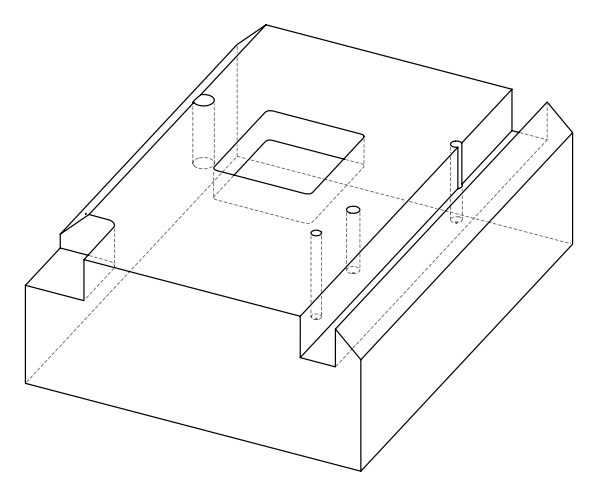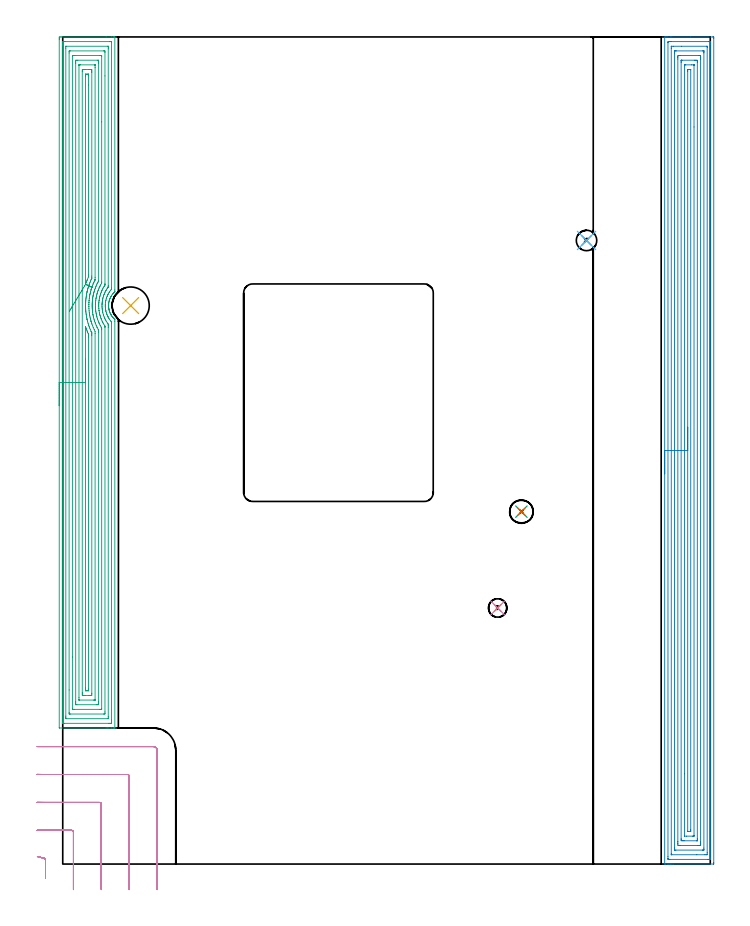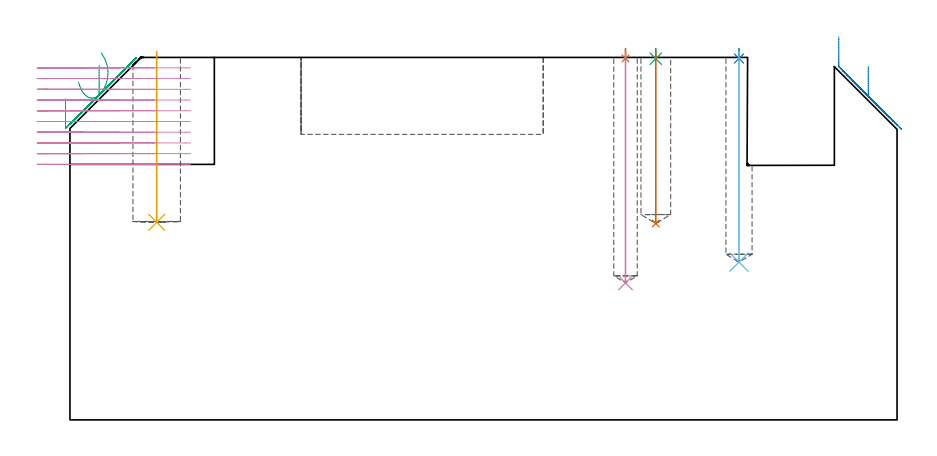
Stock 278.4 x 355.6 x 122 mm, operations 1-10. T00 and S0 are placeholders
(PLAN: 12 operations, 8 tool changes, 132.2 min)
(1 SPOT_DRILL | STEP1POCKET | NXT0321_9005460120000 | 0.03 min | 0 mm3)
(2 SPOT_DRILL_1 | STEP1POCKET_2 | NXT0321_9005460120000 | 0.03 min | 1 mm3)
(3 SPOT_DRILL_2 | STEP1POCKET_3 | NXT0321_9005460120000 | 0.03 min | 1 mm3)
(4 DRILL_BLIND_HOLE_INTO_CENTER | STEP1POCKET | UGT0301_474 | 0.31 min | 3621 mm3)
(5 INDEXABLE_INSERT_DRILL_BLIND_HOLE_FROM_SOLID | STEP1POCKET_1 | NXT0302_003 | 0.23 min | 11102 mm3)
(6 DRILL_BLIND_HOLE_INTO_CENTER_1 | STEP1POCKET_2 | UGT0301_204 | 0.29 min | 4064 mm3)
(7 DRILL_BLIND_HOLE_INTO_CENTER_2 | STEP1POCKET_3 | UGT0301_032 | 0.23 min | 4215 mm3)
(8 AREA_MILL | FG_CHAMFER_SURFACE | UGT0205_001 | 23.06 min | 104127 mm3)
(9 AREA_MILL_1 | FG_CHAMFER_SURFACE_1 | UGT0205_001 | 21.76 min | 87182 mm3)
(10 MILL_CORNER_NOTCH_RECTANGULAR | CORNER_NOTCH_RECTANGULAR | NXT0201_012 | Follow Part, ap 4, ae 75% | 7.62 min | 99309 mm3)
(11 MILL_RECTANGULAR_POCKET | POCKET_RECTANGULAR_STRAIGHT | NXT0201_008 | Follow Part, ap 1.5, ae 75% | 61.56 min | 197056 mm3)
(12 MILL_RECTANGULAR_SLOT | SLOT_RECTANGULAR | NXT0201_012 | Follow Part, ap 4, ae 75% | 17.08 min | 375100 mm3)
(TOOL NXT0321_9005460120000 | NC Spot Drill, 142deg, 12mm, Carbide, Uncoated | D12 PA142 FL30 Z2)
(TOOL UGT0301_474 | Carbide Drill 7.9 mm | D7.9 PA118 FL76 Z2)
(TOOL NXT0302_003 | Index. Insert Drill 16mm [880-D1600L20-05] | D16 PA176 FL80 Z2)
(TOOL UGT0301_204 | Twist Drill 8.8 mm | D8.8 PA118 FL80 Z2)
(TOOL UGT0301_032 | Twist Drill 10 mm | D10 PA118 FL87 Z2)
(TOOL UGT0205_001 | Chamfer Mill 20 x 3 x 45 deg. | D20 FL50 Z2)
(TOOL NXT0201_012 | ENDMILL 16mm [2P460-1600-NA 1630] | D16 FL38 Z6)
(TOOL NXT0201_008 | ENDMILL 6mm [2P460-0600-NA 1630] | D6 FL26 Z6)
(OP 1 SPOT_DRILL)
G17 G21 G94 G90
T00 M6
G54
G17 G0 G90 X187. Y110.1 S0 M3
G43 Z132. H0
G94 G81 G98 Z121.66 F250. R125.
G80
M5
M2
(OP 2 SPOT_DRILL_1)
G17 G21 G94 G90
T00 M6
G54
G17 G0 G90 X225.2 Y268.1 S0 M3
G43 Z132. H0
G94 G81 G98 Z121.621 F250. R125.
G80
M5
M2
(OP 3 SPOT_DRILL_2)
G17 G21 G94 G90
T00 M6
G54
G17 G0 G90 X197.2 Y151.5 S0 M3
G43 Z132. H0
G94 G81 G98 Z121.57 F250. R125.
G80
M5
M2
(OP 4 DRILL_BLIND_HOLE_INTO_CENTER)
G17 G21 G94 G90
T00 M6
G54
G17 G0 G90 X187. Y110.1 S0 M3
G43 Z132. H0
G94 G81 G98 Z46.1 F250. R124.
G80
M5
M2
(OP 5 INDEXABLE_INSERT_DRILL_BLIND_HOLE_FROM_SOLID)
G17 G21 G94 G90
T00 M6
G54
G17 G0 G90 X29.2 Y240.1 S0 M3
G43 Z132. H1
G94 G81 G98 Z66.5 F250. R124.
G80
M5
M2
(OP 6 DRILL_BLIND_HOLE_INTO_CENTER_1)
G17 G21 G94 G90
T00 M6
G54
G17 G0 G90 X225.2 Y268.1 S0 M3
G43 Z132. H0
G94 G81 G98 Z53.1 F250. R124.
G80
M5
M2
(OP 7 DRILL_BLIND_HOLE_INTO_CENTER_2)
G17 G21 G94 G90
T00 M6
G54
G17 G0 G90 X197.2 Y151.5 S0 M3
G43 Z132. H0
G94 G81 G98 Z66.1 F250. R124.
G80
M5
M2
(OP 8 AREA_MILL)
G17 G21 G94 G90
T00 M6
G54
G17 G0 G90 X258.8 Y167.8 S1061 M3
G43 Z132. H0
Z128.9
G94 G1 Y167.838 Z128.028 F250.
Y167.952 Z127.163
Y168.141 Z126.312
Y168.403 Z125.48
Y168.737 Z124.674
Y169.14 Z123.9
Y169.608 Z123.164
Y170.14 Z122.472
Y170.729 Z121.829
Y171.372 Z121.239
Y172.064 Z120.708
Y172.8 Z120.24
Y173.574 Z119.837
Y174.38 Z119.503
Y175.212 Z119.241
Y176.063 Z119.052
Y176.928 Z118.938
Y177.8 Z118.9
Y355.438
X258.806 Y355.59 Z118.893
X259.112 Y355.6 Z118.587
X259.472 Z118.227
X260.11 Z117.584
X261.31 Z116.387
X261.87 Z115.824
X270.02 Z107.677
X279.47 Z98.228
X279.753 Y355.597 Z97.945
X279.892 Y355.59 Z97.806
X279.899 Y355.449 Z97.799
X279.9 Y354.992 Z97.8
Y0.608
X279.895 Y0.147 Z97.803
X279.892 Y0.01 Z97.806
X279.75 Y0. Z97.947
X262.47 Z115.225
X261.87 Z115.824
X261.31 Z116.387
X260.99 Z116.706
X260.43 Z117.266
X260.11 Z117.584
X259.112 Z118.587
X258.911 Y0.004 Z118.788
X258.807 Y0.01 Z118.893
X258.8 Y0.162 Z118.9
Y177.8
X260.214 Z117.486
X260.215 Y353.101 Z117.485
X260.216 Y353.206 Z117.484
X260.222 Y353.59 Z117.478
X260.605 Y353.598 Z117.095
X260.99 Y353.599 Z116.71
X261.482 Y353.6 Z116.218
X277.71 Y353.599 Z99.99
X278.205 Y353.597 Z99.495
X278.398 Y353.59 Z99.302
X278.479 Y353.562 Z99.221
X278.484 Y353.313 Z99.216
X278.485 Y353.206 Z99.215
X278.486 Y352.419 Z99.214
X278.485 Y2.499 Z99.215
X278.484 Y2.394 Z99.216
X278.478 Y2.01 Z99.222
X278.095 Y2.002 Z99.605
X277.71 Y2.001 Z99.99
X277.218 Y2. Z100.482
X260.99 Y2.001 Z116.71
X260.495 Y2.003 Z117.205
X260.302 Y2.01 Z117.398
X260.221 Y2.038 Z117.479
X260.216 Y2.287 Z117.484
X260.215 Y2.394 Z117.485
X260.214 Y3.181 Z117.486
Y177.8
X261.629 Z116.072
Y350.773 Z116.071
X261.633 Y351.421 Z116.067
X261.636 Y351.542 Z116.064
X261.641 Y351.59 Z116.059
X261.698 Y351.596 Z116.002
X261.87 Y351.598 Z115.83
X262.574 Y351.6 Z115.126
X266.094 Z111.606
X276.83 Y351.599 Z100.87
X277.006 Y351.594 Z100.694
X277.054 Y351.59 Z100.646
X277.065 Y351.582 Z100.635
X277.068 Y351.567 Z100.632
X277.07 Y351.503 Z100.63
X277.071 Y351.421 Z100.629
X277.072 Y351.176 Z100.628
X277.071 Y4.826 Z100.629
X277.067 Y4.179 Z100.633
X277.065 Y4.057 Z100.635
X277.059 Y4.009 Z100.641
X277.002 Y4.004 Z100.698
X276.83 Y4.002 Z100.87
X276.126 Y4. Z101.574
X272.606 Z105.094
X261.87 Y4.001 Z115.83
X261.694 Y4.006 Z116.006
X261.646 Y4.01 Z116.054
X261.635 Y4.018 Z116.065
X261.632 Y4.033 Z116.068
X261.629 Y4.097 Z116.071
Y4.179
X261.628 Y4.424 Z116.072
X261.629 Y177.8
X263.043 Z114.657
Y348.743
X263.046 Y349.335 Z114.654
X263.05 Y349.537 Z114.65
X263.056 Y349.59 Z114.644
X263.103 Y349.593 Z114.597
X263.208 Y349.596 Z114.492
X263.63 Y349.6 Z114.07
X263.666 Z114.034
X275.105 Z102.595
X275.495 Y349.598 Z102.205
X275.592 Y349.594 Z102.108
X275.64 Y349.59 Z102.06
X275.651 Y349.584 Z102.049
X275.652 Y349.569 Z102.048
X275.655 Y349.473 Z102.045
X275.657 Y349.04 Z102.043
Y348.743
Y6.857
X275.654 Y6.265 Z102.046
X275.65 Y6.063 Z102.05
X275.644 Y6.01 Z102.056
X275.597 Y6.007 Z102.103
X275.492 Y6.004 Z102.208
X275.07 Y6. Z102.63
X275.034 Z102.666
X263.595 Z114.105
X263.205 Y6.002 Z114.495
X263.108 Y6.006 Z114.592
X263.06 Y6.01 Z114.64
X263.049 Y6.016 Z114.651
X263.048 Y6.031 Z114.652
X263.045 Y6.127 Z114.655
X263.043 Y6.56 Z114.657
Y6.857
Y177.8
X264.457 Z113.243
Y346.119
X264.46 Y346.958 Z113.24
X264.462 Y347.007 Z113.238
X264.51 Y347.59 Z113.19
X264.761 Y347.596 Z112.939
X265.39 Y347.599 Z112.31
X265.637 Y347.6 Z112.063
X273.31 Y347.599 Z104.39
X273.558 Y347.598 Z104.142
X274.19 Y347.59 Z103.51
X274.238 Y346.958 Z103.462
X274.24 Y346.906 Z103.46
X274.243 Y346.065 Z103.457
Y346.011
Y9.481
X274.24 Y8.642 Z103.46
X274.238 Y8.593 Z103.462
X274.19 Y8.01 Z103.51
X273.939 Y8.004 Z103.761
X273.31 Y8.001 Z104.39
X273.063 Y8. Z104.637
X265.39 Y8.001 Z112.31
X265.142 Y8.002 Z112.558
X264.51 Y8.01 Z113.19
X264.462 Y8.642 Z113.238
X264.46 Y8.694 Z113.24
X264.457 Y9.535 Z113.243
Y9.589
Y177.8
X265.871 Z111.829
Y344.684
X265.873 Y345.172 Z111.827
X265.877 Y345.571 Z111.823
X265.881 Y345.59 Z111.819
X265.902 Y345.594 Z111.798
X265.954 Y345.598 Z111.746
X266.06 Y345.6 Z111.64
X266.27 Z111.43
X271.55 Z106.15
X272.011 Y345.598 Z105.689
X272.43 Y345.59 Z105.27
X272.822 Y345.568 Z104.878
X272.826 Y345.172 Z104.874
X272.828 Y344.768 Z104.872
X272.829 Y10.915 Z104.871
X272.827 Y10.427 Z104.873
X272.823 Y10.029 Z104.877
X272.819 Y10.01 Z104.881
X272.798 Y10.006 Z104.902
X272.746 Y10.002 Z104.954
X272.641 Y10. Z105.059
X272.43 Z105.27
X267.15 Z110.55
X266.689 Y10.002 Z111.011
X266.27 Y10.01 Z111.43
X265.878 Y10.032 Z111.822
X265.874 Y10.427 Z111.826
X265.872 Y10.832 Z111.828
X265.871 Y177.8 Z111.829
X267.285 Z110.415
X267.286 Y343.25 Z110.414
X267.287 Y343.387 Z110.413
X267.29 Y343.575 Z110.41
X267.291 Y343.59 Z110.409
X267.359 Y343.594 Z110.341
X267.471 Y343.598 Z110.229
X267.611 Y343.6 Z110.089
X267.82 Z109.88
X270.46 Z107.24
X271.34 Z106.36
X271.386 Y343.598 Z106.314
X271.4 Y343.594 Z106.3
X271.408 Y343.589 Z106.292
X271.411 Y343.572 Z106.289
X271.414 Y343.525 Z106.286
X271.415 Y316.898 Z106.285
Y12.35
X271.414 Y12.213 Z106.286
X271.41 Y12.025 Z106.29
X271.409 Y12.01 Z106.291
X271.341 Y12.006 Z106.359
X271.229 Y12.002 Z106.471
X271.089 Y12. Z106.611
X270.88 Z106.82
X268.24 Z109.46
X267.36 Z110.34
X267.314 Y12.002 Z110.386
X267.3 Y12.006 Z110.4
X267.292 Y12.011 Z110.408
X267.289 Y12.028 Z110.411
X267.286 Y12.075 Z110.414
X267.285 Y38.839 Z110.415
Y177.8
X268.7 Z109.
Y340.923
X268.701 Y341.136 Z108.999
X268.707 Y341.562 Z108.993
X268.71 Y341.592 Z108.99
X268.719 Y341.595 Z108.981
X268.745 Y341.599 Z108.955
X268.8 Y341.6 Z108.9
X269.792 Z107.908
X269.994 Y341.583 Z107.706
X269.999 Y341.528 Z107.701
X270. Y341.509 Z107.7
Y14.677
X269.999 Y14.464 Z107.701
X269.994 Y14.038 Z107.706
X269.99 Y14.008 Z107.71
X269.981 Y14.005 Z107.719
X269.955 Y14.001 Z107.745
X269.9 Y14. Z107.8
X268.908 Z108.792
X268.706 Y14.017 Z108.994
X268.701 Y14.072 Z108.999
X268.7 Y14.091 Z109.
Y177.8
Y178.672 Z109.039
Y179.536 Z109.152
Y180.388 Z109.341
Y181.22 Z109.604
Y182.026 Z109.937
Y182.8 Z110.34
Y183.536 Z110.809
Y184.228 Z111.34
Y184.871 Z111.929
Y185.46 Z112.573
Y185.991 Z113.265
Y186.46 Z114.
Y186.863 Z114.774
Y187.197 Z115.58
Y187.459 Z116.412
Y187.648 Z117.264
Y187.762 Z118.129
Y187.8 Z119.
G0 Z132.
M5
M2
(OP 9 AREA_MILL_1)
G17 G21 G94 G90
T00 M6
G54
G17 G0 G90 X-1.5 Y197.05 S1061 M3
G43 Z132. H0
Z108.1
G94 G1 Y197.088 Z107.228 F250.
Y197.202 Z106.363
Y197.391 Z105.512
Y197.653 Z104.68
Y197.987 Z103.874
Y198.39 Z103.1
Y198.859 Z102.364
Y199.39 Z101.672
Y199.979 Z101.029
Y200.622 Z100.44
Y201.314 Z99.908
Y202.05 Z99.44
Y202.824 Z99.037
Y203.63 Z98.703
Y204.462 Z98.441
Y205.314 Z98.252
Y206.178 Z98.138
Y207.05 Z98.1
Y354.56
X-1.499 Y354.976 Z98.101
X-1.495 Y355.448 Z98.103
X-1.492 Y355.591 Z98.106
X-1.028 Y355.595 Z98.569
X-0.411 Y355.6 Z99.186
X18.662 Z118.258
X21.045 Z120.64
X21.747 Z121.346
X22.025 Z121.625
X22.388 Y355.593 Z121.979
X22.397 Y355.591 Z121.988
X22.4 Y355.422 Z122.
Y246.802
X22.403 Y246.096 Z121.996
X22.395 Y246.089 Z121.989
X22.369 Y246.065 Z121.966
X22.227 Y245.931 Z121.825
X22.202 Y245.907 Z121.8
X21.908 Y245.607 Z121.504
X21.796 Y245.484 Z121.393
X21.622 Y245.294 Z121.22
X21.393 Y245.013 Z120.992
X21.08 Y244.572 Z120.677
X20.788 Y244.12 Z120.386
X20.743 Y244.043 Z120.341
X20.534 Y243.638 Z120.133
X20.458 Y243.474 Z120.057
X20.355 Y243.249 Z119.951
X20.345 Y243.227 Z119.94
X20.18 Y242.802 Z119.778
X20.172 Y242.782 Z119.771
X20.025 Y242.333 Z119.623
X19.991 Y242.21 Z119.589
X19.939 Y242.02 Z119.537
X19.863 Y241.703 Z119.463
X19.821 Y241.44 Z119.416
X19.758 Y240.994 Z119.357
X19.72 Y240.547 Z119.318
X19.715 Y240.297 Z119.306
X19.708 Y240.1 Z119.3
X19.716 Y239.875 Z119.307
X19.718 Y239.838
X19.719 Y239.679 Z119.317
X19.72 Y239.654 Z119.318
X19.758 Y239.207 Z119.357
X19.82 Y238.76 Z119.416
X19.824 Y238.735 Z119.421
X19.838 Y238.648 Z119.437
X19.863 Y238.497 Z119.462
X19.868 Y238.479 Z119.467
X19.904 Y238.333 Z119.5
X19.939 Y238.181 Z119.537
X20.024 Y237.867 Z119.624
X20.172 Y237.418 Z119.771
X20.344 Y236.974 Z119.941
X20.392 Y236.866 Z119.992
X20.456 Y236.729 Z120.056
X20.535 Y236.562 Z120.132
X20.543 Y236.546 Z120.14
X20.712 Y236.217 Z120.31
X20.743 Y236.157 Z120.341
X20.777 Y236.099 Z120.375
X20.788 Y236.081 Z120.386
X21.045 Y235.681 Z120.643
X21.079 Y235.628 Z120.678
X21.339 Y235.263 Z120.937
X21.392 Y235.187 Z120.991
X21.557 Y234.985 Z121.156
X21.621 Y234.906 Z121.221
X21.906 Y234.594 Z121.505
X22.042 Y234.455 Z121.642
X22.201 Y234.294 Z121.799
X22.369 Y234.134 Z121.968
X22.377 Y234.125 Z121.975
X22.396 Y234.101 Z121.989
X22.4 Y233.417 Z122.
Y58.678
X22.397 Y58.509 Z121.988
X22.388 Y58.507 Z121.979
X22.025 Y58.5 Z121.625
X21.747 Z121.346
X21.045 Z120.64
X19.811 Z119.408
X19.279 Z118.874
X18.662 Z118.258
X-1.295 Y58.501 Z98.302
X-1.492 Y58.51 Z98.106
X-1.499 Y58.708 Z98.099
X-1.5 Y207.05 Z98.1
X-0.086 Z99.514
Y352.234
X-0.085 Y353.127 Z99.515
X-0.083 Y353.188 Z99.517
X-0.069 Y353.59 Z99.531
X0.333 Y353.597 Z99.933
X0.738 Y353.599 Z100.338
X1.214 Y353.6 Z100.814
X20.162 Y353.599 Z119.762
X20.641 Y353.597 Z120.241
X20.874 Y353.59 Z120.474
X20.979 Y353.572 Z120.579
X20.985 Y353.249 Z120.585
Y353.188
X20.986 Y247.718 Z120.586
X20.983 Y247.302 Z120.583
X20.981 Y247.198 Z120.581
X20.979 Y247.149 Z120.579
X20.962 Y247.114 Z120.562
X20.719 Y246.825 Z120.319
X20.468 Y246.514 Z120.068
X20.162 Y246.1 Z119.762
X20.092 Y246.001 Z119.692
X20.045 Y245.931 Z119.645
X19.746 Y245.459 Z119.346
X19.512 Y245.037 Z119.112
X19.432 Y244.882 Z119.032
X19.279 Y244.572 Z118.879
X19.147 Y244.277 Z118.747
X19.093 Y244.143 Z118.693
X18.9 Y243.634 Z118.5
X18.773 Y243.249 Z118.373
X18.686 Y242.956 Z118.286
X18.529 Y242.356 Z118.129
X18.515 Y242.296 Z118.115
X18.505 Y242.245 Z118.105
X18.396 Y241.572 Z117.996
X18.383 Y241.475 Z117.983
X18.382 Y241.462 Z117.982
X18.312 Y240.653 Z117.912
X18.308 Y240.568 Z117.908
X18.298 Y240.174 Z117.898
X18.303 Y239.769 Z117.903
X18.307 Y239.674 Z117.907
X18.335 Y239.263 Z117.935
X18.373 Y238.804 Z117.973
X18.376 Y238.78 Z117.976
X18.396 Y238.629 Z117.996
X18.522 Y237.886 Z118.122
X18.535 Y237.816 Z118.135
X18.557 Y237.724 Z118.157
X18.759 Y236.993 Z118.359
X18.946 Y236.437 Z118.546
X19.077 Y236.099 Z118.677
X19.279 Y235.631 Z118.879
X19.415 Y235.342 Z119.015
X19.442 Y235.287 Z119.042
X19.485 Y235.205 Z119.085
X19.743 Y234.736 Z119.343
X20.021 Y234.311 Z119.621
X20.162 Y234.106 Z119.762
X20.449 Y233.71 Z120.049
X20.684 Y233.417 Z120.284
X20.97 Y233.077 Z120.57
X20.979 Y233.05 Z120.579
X20.98 Y233. Z120.58
X20.985 Y232.584 Z120.585
X20.986 Y232.524 Z120.586
Y61.866
X20.984 Y60.973 Z120.584
X20.983 Y60.912 Z120.583
X20.969 Y60.51 Z120.569
X20.566 Y60.503 Z120.166
X20.162 Y60.501 Z119.762
X19.686 Y60.5 Z119.286
X0.738 Y60.501 Z100.338
X0.259 Y60.503 Z99.859
X0.026 Y60.51 Z99.626
X-0.079 Y60.528 Z99.521
X-0.085 Y60.851 Z99.515
Y60.912
X-0.086 Y207.05 Z99.514
X1.328 Z100.928
Y350.802
X1.33 Y351.4 Z100.93
X1.332 Y351.548 Z100.932
X1.335 Y351.582 Z100.935
X1.338 Y351.59 Z100.938
X1.358 Y351.593 Z100.958
X1.425 Y351.599 Z101.025
X19.279 Z118.879
X19.476 Y351.597 Z119.076
X19.532 Y351.594 Z119.132
X19.562 Y351.59 Z119.162
X19.565 Y351.576 Z119.165
X19.568 Y351.499 Z119.168
X19.57 Y351.4 Z119.17
X19.571 Y351.105 Z119.171
Y350.507
Y248.612
X19.57 Y248.318 Z119.17
X19.567 Y248.167 Z119.167
X19.565 Y248.096 Z119.165
X19.533 Y248.041 Z119.133
X19.306 Y247.718 Z118.906
X19.279 Y247.679 Z118.879
X18.936 Y247.172 Z118.536
X18.712 Y246.825 Z118.312
X18.595 Y246.624 Z118.195
X18.396 Y246.271 Z117.996
X18.281 Y246.048 Z117.881
X18.223 Y245.931 Z117.823
X17.996 Y245.442 Z117.596
X17.827 Y245.037 Z117.427
X17.74 Y244.807 Z117.34
X17.513 Y244.183 Z117.113
X17.503 Y244.153 Z117.103
X17.5 Y244.143 Z117.1
X17.31 Y243.455 Z116.91
X17.258 Y243.249 Z116.858
X17.138 Y242.736 Z116.738
X17.077 Y242.356 Z116.677
X17.017 Y241.965 Z116.617
X16.962 Y241.462 Z116.562
X16.931 Y241.157 Z116.531
X16.908 Y240.877 Z116.508
X16.895 Y240.568 Z116.495
X16.887 Y240.309 Z116.487
X16.893 Y239.674 Z116.493
X16.907 Y239.394 Z116.507
X16.954 Y238.78 Z116.554
X16.992 Y238.414 Z116.592
X17.073 Y237.886 Z116.673
X17.161 Y237.349 Z116.761
X17.246 Y236.993 Z116.846
X17.475 Y236.138 Z117.075
X17.487 Y236.099 Z117.087
X17.513 Y236.021 Z117.113
X17.811 Y235.205 Z117.411
X18.03 Y234.682 Z117.63
X18.206 Y234.311 Z117.806
X18.396 Y233.939 Z117.996
X18.685 Y233.417 Z118.285
X19.266 Y232.537 Z118.866
X19.479 Y232.239 Z119.079
X19.564 Y232.119 Z119.164
X19.567 Y231.926 Z119.167
X19.57 Y231.63 Z119.17
X19.571 Y231.334 Z119.171
Y230.736
Y63.298
X19.57 Y62.7 Z119.17
X19.567 Y62.552 Z119.167
X19.565 Y62.518 Z119.165
X19.562 Y62.51 Z119.162
X19.542 Y62.507 Z119.142
X19.475 Y62.501 Z119.075
X1.621 Z101.221
X1.424 Y62.503 Z101.024
X1.368 Y62.506 Z100.968
X1.338 Y62.51 Z100.938
X1.335 Y62.524 Z100.935
X1.332 Y62.601 Z100.932
X1.33 Y62.7 Z100.93
X1.329 Y62.995 Z100.929
X1.328 Y63.594 Z100.928
Y207.05
X2.743 Z102.343
Y348.719
X2.747 Y349.367 Z102.347
X2.749 Y349.579 Z102.349
X2.952 Y349.59 Z102.552
X3.399 Y349.6 Z102.999
X17.526 Z117.126
X17.95 Y349.59 Z117.55
X18.15 Y349.585 Z117.75
X18.152 Y349.469 Z117.752
X18.156 Y348.962 Z117.756
X18.157 Y338.85 Z117.757
Y249.506
X18.155 Y249.18 Z117.755
X18.153 Y249.017 Z117.753
X18.15 Y248.939 Z117.75
X18.125 Y248.887 Z117.725
X17.948 Y248.612 Z117.548
X17.778 Y248.344 Z117.378
X17.513 Y247.92 Z117.113
X17.44 Y247.793 Z117.04
X17.399 Y247.718 Z116.999
X17.133 Y247.21 Z116.733
X16.946 Y246.825 Z116.546
X16.846 Y246.607 Z116.446
X16.63 Y246.119 Z116.23
X16.576 Y245.985 Z116.176
X16.556 Y245.931 Z116.156
X16.343 Y245.328 Z115.943
X16.242 Y245.037 Z115.842
X16.127 Y244.653 Z115.727
X15.982 Y244.143 Z115.582
X15.934 Y243.955 Z115.534
X15.765 Y243.249 Z115.365
X15.762 Y243.235 Z115.362
X15.748 Y243.151 Z115.348
X15.642 Y242.462 Z115.242
X15.628 Y242.356 Z115.228
X15.553 Y241.659 Z115.153
X15.535 Y241.462 Z115.135
X15.489 Y240.829 Z115.089
X15.479 Y240.568 Z115.079
X15.476 Y239.949 Z115.076
X15.479 Y239.674 Z115.079
X15.513 Y239.017 Z115.113
X15.532 Y238.78 Z115.132
X15.604 Y238.032 Z115.204
X15.623 Y237.886 Z115.223
X15.748 Y237.071 Z115.348
X15.761 Y236.993 Z115.361
X15.764 Y236.976 Z115.364
X15.874 Y236.488 Z115.474
X15.973 Y236.099 Z115.573
X16.057 Y235.786 Z115.657
X16.229 Y235.205 Z115.829
X16.488 Y234.456 Z116.088
X16.543 Y234.311 Z116.143
X16.63 Y234.092 Z116.23
X16.93 Y233.417 Z116.53
X17.215 Y232.826 Z116.815
X17.38 Y232.524 Z116.98
X17.513 Y232.288 Z117.113
X17.928 Y231.63 Z117.528
X18.131 Y231.308 Z117.731
X18.15 Y231.26 Z117.75
X18.153 Y231.222 Z117.753
X18.155 Y231.141 Z117.755
X18.157 Y230.978 Z117.757
Y230.736
Y65.381
X18.153 Y64.734 Z117.753
X18.15 Y64.522 Z117.75
X17.948 Y64.51 Z117.548
X17.501 Y64.5 Z117.101
X3.374 Z102.974
X2.95 Y64.51 Z102.55
X2.75 Y64.515 Z102.35
X2.748 Y64.631 Z102.348
X2.744 Y65.138 Z102.344
X2.743 Y74.847 Z102.343
Y207.05
X4.157 Z103.757
Y347.16
X4.158 Y347.388 Z103.758
X4.161 Y347.54 Z103.761
X4.164 Y347.589 Z103.764
X4.168 Y347.592 Z103.768
X4.187 Y347.596 Z103.787
X4.27 Y347.598 Z103.87
X4.492 Y347.6 Z104.092
X5.152 Z104.752
X15.97 Z115.57
X16.63 Y347.596 Z116.23
X16.724 Y347.593 Z116.324
X16.732 Y347.592 Z116.332
X16.736 Y347.546 Z116.336
X16.74 Y347.425 Z116.34
X16.742 Y347.273 Z116.342
X16.743 Y319.111 Z116.343
X16.742 Y250.172 Z116.342
X16.74 Y249.944 Z116.34
X16.736 Y249.792 Z116.336
X16.73 Y249.715 Z116.33
X16.293 Y248.954 Z115.893
X16.107 Y248.612 Z115.707
X15.983 Y248.374 Z115.583
X15.748 Y247.898 Z115.348
X15.69 Y247.776 Z115.29
X15.665 Y247.718 Z115.265
X15.425 Y247.151 Z115.025
X15.296 Y246.825 Z114.896
X15.179 Y246.506 Z114.779
X14.972 Y245.931 Z114.572
X14.945 Y245.849 Z114.545
X14.865 Y245.588 Z114.465
X14.742 Y245.161 Z114.342
X14.709 Y245.037 Z114.309
X14.561 Y244.451 Z114.161
X14.49 Y244.143 Z114.09
X14.397 Y243.723 Z113.997
X14.32 Y243.249 Z113.92
X14.274 Y242.953 Z113.874
X14.198 Y242.356 Z113.798
X14.176 Y242.159 Z113.776
X14.11 Y241.462 Z113.71
X14.101 Y241.341 Z113.701
X14.079 Y240.969 Z113.679
X14.062 Y240.568 Z113.662
X14.06 Y240.489 Z113.66
X14.061 Y239.674 Z113.661
X14.063 Y239.592 Z113.663
X14.107 Y238.78 Z113.707
X14.116 Y238.644 Z113.716
X14.19 Y237.886 Z113.79
X14.216 Y237.65 Z113.816
X14.317 Y236.993 Z113.917
X14.382 Y236.587 Z113.982
X14.48 Y236.099 Z114.08
X14.637 Y235.435 Z114.237
X14.699 Y235.205 Z114.299
X14.865 Y234.618 Z114.465
X14.961 Y234.311 Z114.561
X15.009 Y234.165 Z114.609
X15.28 Y233.417 Z114.88
X15.574 Y232.7 Z115.174
X15.651 Y232.524 Z115.251
X15.748 Y232.314 Z115.348
X16.087 Y231.63 Z115.687
X16.519 Y230.849 Z116.119
X16.59 Y230.736 Z116.19
X16.63 Y230.67 Z116.23
X16.72 Y230.518 Z116.32
X16.736 Y230.456 Z116.336
X16.739 Y230.336 Z116.339
X16.742 Y230.184 Z116.342
X16.743 Y229.728 Z116.343
Y66.941
X16.741 Y66.713 Z116.341
X16.738 Y66.561 Z116.338
X16.736 Y66.511 Z116.336
X16.731 Y66.508 Z116.331
X16.713 Y66.505 Z116.313
X16.63 Y66.502 Z116.23
X16.408 Y66.5 Z116.008
X15.748 Z115.348
X4.93 Z104.53
X4.27 Y66.504 Z103.87
X4.176 Y66.507 Z103.776
X4.168 Y66.508 Z103.768
X4.164 Y66.554 Z103.764
X4.16 Y66.675 Z103.76
X4.158 Y66.827 Z103.758
X4.157 Y89.025 Z103.757
Y207.05
X5.571 Z105.171
X5.572 Y344.25 Z105.172
X5.574 Y344.717 Z105.174
X5.578 Y345.144 Z105.178
X5.591 Y345.593 Z105.191
X6.035 Y345.597 Z105.635
X6.468 Y345.599 Z106.068
X14.865 Z114.465
X15.301 Y345.596 Z114.901
X15.322 Y345.59 Z114.922
X15.324 Y345.573 Z114.924
X15.327 Y345.144 Z114.927
X15.329 Y344.674 Z114.929
Y344.25
X15.328 Y250.824 Z114.928
X15.326 Y250.612 Z114.926
X15.323 Y250.507 Z114.923
X15.32 Y250.457 Z114.92
X15.291 Y250.4 Z114.891
X15.14 Y250.121 Z114.74
X14.865 Y249.613 Z114.465
X14.828 Y249.543 Z114.428
X14.81 Y249.506 Z114.41
X14.545 Y248.936 Z114.145
X14.398 Y248.612 Z113.998
X14.272 Y248.318 Z113.872
X14.025 Y247.718 Z113.625
X14.013 Y247.687 Z113.613
X13.982 Y247.603 Z113.582
X13.781 Y247.028 Z113.381
X13.711 Y246.825 Z113.311
X13.565 Y246.353 Z113.165
X13.441 Y245.931 Z113.041
X13.367 Y245.66 Z112.967
X13.204 Y245.037 Z112.804
X13.183 Y244.951 Z112.783
X13.099 Y244.583 Z112.699
X13.024 Y244.219 Z112.624
X13.01 Y244.143 Z112.61
X12.902 Y243.449 Z112.502
X12.874 Y243.249 Z112.474
X12.801 Y242.657 Z112.401
X12.769 Y242.356 Z112.369
X12.722 Y241.843 Z112.322
X12.692 Y241.462 Z112.292
X12.664 Y241.008 Z112.264
X12.651 Y240.568 Z112.251
X12.649 Y240.13 Z112.249
X12.651 Y239.674 Z112.251
X12.668 Y239.217 Z112.268
X12.691 Y238.78 Z112.291
X12.728 Y238.261 Z112.328
X12.763 Y237.886 Z112.363
X12.828 Y237.267 Z112.428
X12.868 Y236.993 Z112.468
X12.987 Y236.212 Z112.587
X13.008 Y236.099 Z112.608
X13.099 Y235.628 Z112.699
X13.196 Y235.205 Z112.796
X13.228 Y235.075 Z112.828
X13.433 Y234.311 Z113.033
X13.566 Y233.838 Z113.166
X13.698 Y233.417 Z113.298
X13.982 Y232.597 Z113.582
X14.008 Y232.524 Z113.608
X14.024 Y232.481 Z113.624
X14.385 Y231.63 Z113.985
X14.729 Y230.874 Z114.329
X14.796 Y230.736 Z114.396
X14.865 Y230.602 Z114.465
X15.268 Y229.842 Z114.868
X15.322 Y229.722 Z114.922
X15.324 Y229.607 Z114.924
X15.327 Y229.374 Z114.927
X15.328 Y228.948 Z114.928
X15.329 Y228.478 Z114.929
X15.328 Y69.85 Z114.928
X15.326 Y69.383 Z114.926
X15.322 Y68.956 Z114.922
X15.308 Y68.507 Z114.908
X14.865 Y68.503 Z114.465
X14.432 Y68.501 Z114.032
X6.035 Z105.635
X5.599 Y68.504 Z105.199
X5.578 Y68.51 Z105.178
X5.576 Y68.528 Z105.176
X5.573 Y68.956 Z105.173
X5.571 Y69.426 Z105.171
Y69.85
Y207.05
X6.985 Z106.585
X6.986 Y343.356 Z106.586
X6.989 Y343.562 Z106.589
X6.991 Y343.585 Z106.591
X6.993 Y343.59 Z106.593
X7.03 Y343.593 Z106.63
X7.159 Y343.598 Z106.759
X7.319 Y343.6 Z106.919
X7.56 Z107.16
X13.741 Z113.341
X13.846 Y343.597 Z113.446
X13.874 Y343.595 Z113.474
X13.898 Y343.591 Z113.498
X13.908 Y343.548 Z113.508
X13.913 Y343.426 Z113.513
X13.914 Y343.356 Z113.514
X13.915 Y342.53 Z113.515
Y252.255
X13.914 Y251.362 Z113.514
X13.912 Y251.294 Z113.512
X13.908 Y251.192 Z113.508
X13.9 Y251.144 Z113.5
X13.879 Y251.099 Z113.479
X13.8 Y250.939 Z113.4
X13.682 Y250.703 Z113.282
X13.534 Y250.4 Z113.134
X13.394 Y250.101 Z112.994
X13.12 Y249.506 Z112.72
X13.113 Y249.491 Z112.713
X13.099 Y249.456 Z112.699
X12.859 Y248.855 Z112.459
X12.765 Y248.612 Z112.365
X12.617 Y248.206 Z112.217
X12.445 Y247.718 Z112.045
X12.388 Y247.544 Z111.988
X12.216 Y246.997 Z111.816
X12.177 Y246.864 Z111.777
X12.166 Y246.825 Z111.766
X11.989 Y246.16 Z111.589
X11.931 Y245.931 Z111.531
X11.815 Y245.443 Z111.415
X11.725 Y245.037 Z111.325
X11.656 Y244.71 Z111.256
X11.562 Y244.143 Z111.162
X11.531 Y243.943 Z111.131
X11.434 Y243.249 Z111.034
X11.423 Y243.158 Z111.023
X11.336 Y242.356 Z110.936
X11.333 Y242.317 Z110.933
X11.271 Y241.524 Z110.871
X11.268 Y241.462 Z110.868
X11.235 Y240.667 Z110.835
X11.233 Y240.568 Z110.833
X11.232 Y239.776 Z110.832
X11.234 Y239.674 Z110.834
X11.264 Y238.85 Z110.864
X11.333 Y237.859 Z110.933
X11.423 Y236.993 Z111.023
X11.436 Y236.889 Z111.036
X11.558 Y236.099 Z111.158
X11.603 Y235.826 Z111.203
X11.72 Y235.205 Z111.32
X11.828 Y234.703 Z111.428
X11.925 Y234.311 Z111.525
X12.132 Y233.502 Z111.732
X12.156 Y233.417 Z111.756
X12.216 Y233.211 Z111.816
X12.433 Y232.524 Z112.033
X12.547 Y232.189 Z112.147
X12.75 Y231.63 Z112.35
X13.115 Y230.719 Z112.715
X13.523 Y229.842 Z113.123
X13.908 Y229.023 Z113.508
X13.915 Y228.055 Z113.515
X13.914 Y70.744 Z113.514
X13.911 Y70.538 Z113.511
X13.909 Y70.515 Z113.509
X13.907 Y70.51 Z113.507
X13.87 Y70.507 Z113.47
X13.741 Y70.502 Z113.341
X13.581 Y70.501 Z113.181
X13.34 Y70.5 Z112.94
X7.159 Z106.759
X7.054 Y70.503 Z106.654
X7.026 Y70.505 Z106.626
X7.002 Y70.509 Z106.602
X6.992 Y70.552 Z106.592
X6.987 Y70.674 Z106.587
X6.986 Y70.744 Z106.586
X6.985 Y71.57 Z106.585
Y207.05
X8.399 Z107.999
X8.4 Y340.675 Z108.
X8.401 Y340.961 Z108.001
X8.406 Y341.568 Z108.006
X8.655 Y341.598 Z108.255
X8.684 Y341.599 Z108.284
X9.536 Y341.6 Z109.136
X11.302 Z110.902
X12.186 Y341.599 Z111.786
X12.216 Y341.596 Z111.816
X12.493 Y341.568 Z112.093
X12.497 Y341.284 Z112.097
X12.5 Y340.675 Z112.1
Y340.387
Y252.793
X12.499 Y252.187 Z112.099
X12.496 Y251.904 Z112.096
X12.493 Y251.826 Z112.093
X12.47 Y251.771 Z112.07
X12.412 Y251.642 Z112.012
X12.238 Y251.271 Z111.838
X12.216 Y251.223 Z111.816
X11.965 Y250.653 Z111.565
X11.857 Y250.4 Z111.457
X11.704 Y250.025 Z111.304
X11.497 Y249.506 Z111.097
X11.452 Y249.386 Z111.052
X11.333 Y249.058 Z110.933
X11.218 Y248.729 Z110.818
X11.179 Y248.612 Z110.779
X11.003 Y248.052 Z110.603
X10.903 Y247.718 Z110.503
X10.801 Y247.363 Z110.401
X10.654 Y246.825 Z110.254
X10.612 Y246.66 Z110.212
X10.45 Y246.002 Z110.05
X10.437 Y245.944 Z110.037
X10.434 Y245.931 Z110.034
X10.286 Y245.203 Z109.886
X10.257 Y245.037 Z109.857
X10.16 Y244.436 Z109.76
X10.118 Y244.143 Z109.718
X10.053 Y243.651 Z109.653
X10.006 Y243.249 Z109.606
X9.963 Y242.848 Z109.563
X9.918 Y242.356 Z109.518
X9.892 Y242.027 Z109.492
X9.856 Y241.462 Z109.456
X9.842 Y241.183 Z109.442
X9.822 Y240.568 Z109.422
X9.82 Y240.312 Z109.42
X9.822 Y239.674 Z109.422
X9.828 Y239.409 Z109.428
X9.855 Y238.78 Z109.455
X9.871 Y238.472 Z109.471
X9.914 Y237.886 Z109.514
X9.945 Y237.503 Z109.545
X9.998 Y236.993 Z109.598
X10.051 Y236.502 Z109.651
X10.111 Y236.099 Z109.711
X10.213 Y235.445 Z109.813
X10.256 Y235.205 Z109.856
X10.422 Y234.34 Z110.022
X10.428 Y234.311 Z110.028
X10.45 Y234.212 Z110.05
X10.649 Y233.417 Z110.249
X10.718 Y233.146 Z110.318
X10.893 Y232.524 Z110.493
X11.084 Y231.882 Z110.684
X11.167 Y231.63 Z110.767
X11.333 Y231.147 Z110.933
X11.484 Y230.736 Z111.084
X11.578 Y230.488 Z111.178
X11.848 Y229.842 Z111.448
X12.216 Y229.001 Z111.816
X12.24 Y228.948 Z111.84
X12.26 Y228.904 Z111.86
X12.414 Y228.573 Z112.014
X12.471 Y228.446 Z112.071
X12.493 Y228.392 Z112.093
X12.495 Y228.357 Z112.095
X12.499 Y228.055 Z112.099
X12.5 Y227.767 Z112.1
Y227.161
Y73.425
X12.498 Y73.139 Z112.098
X12.493 Y72.532 Z112.093
X12.245 Y72.502 Z111.845
X12.216 Z111.816
X11.364 Y72.5 Z110.964
X9.598 Z109.198
X8.714 Y72.501 Z108.314
X8.684 Y72.504 Z108.284
X8.407 Y72.532 Z108.007
X8.403 Y72.816 Z108.003
X8.4 Y73.425 Z108.
Y73.713
X8.399 Y207.05 Z107.999
X9.814 Z109.414
Y230.736
X9.816 Y230.863 Z109.416
X9.818 Y230.916 Z109.418
X9.819 Y230.942 Z109.419
X9.896 Y230.736 Z109.496
X10.014 Y230.403 Z109.614
X10.08 Y230.217 Z109.68
X10.22 Y229.842 Z109.82
X10.45 Y229.251 Z110.05
X10.574 Y228.948 Z110.174
X10.665 Y228.731 Z110.265
X10.964 Y228.055 Z110.564
X11.028 Y227.905 Z110.628
X11.065 Y227.815 Z110.665
X11.079 Y227.731 Z110.679
X11.084 Y227.413 Z110.684
X11.085 Y227.161 Z110.685
X11.086 Y226.517 Z110.686
Y75.213
X11.084 Y74.571 Z110.684
X11.082 Y74.527 Z110.682
X11.08 Y74.512 Z110.68
X11.065 Y74.509 Z110.665
X10.978 Y74.504 Z110.578
X10.802 Y74.501 Z110.402
X10.45 Y74.5 Z110.05
X10.271 Z109.871
X10.023 Y74.502 Z109.623
X9.9 Y74.505 Z109.5
X9.839 Y74.51 Z109.439
X9.82 Y74.515 Z109.42
X9.819 Y74.534 Z109.419
X9.815 Y74.962 Z109.415
X9.814 Y75.213 Z109.414
Y75.857
Y207.05
Y207.922 Z109.452
Y208.787 Z109.566
Y209.638 Z109.754
Y210.47 Z110.017
Y211.276 Z110.351
Y212.05 Z110.753
Y212.786 Z111.222
Y213.478 Z111.753
Y214.121 Z112.343
Y214.711 Z112.986
Y215.242 Z113.678
Y215.71 Z114.414
Y216.113 Z115.188
Y216.447 Z115.994
Y216.709 Z116.826
Y216.898 Z117.677
Y217.012 Z118.542
Y217.05 Z119.414
G0 X10.43 Y248.971 Z123.547
G1 X10.938 Y248.739 Z122.877
X11.39 Y248.532 Z122.16
X11.784 Y248.351 Z121.403
X12.117 Y248.199 Z120.611
X12.386 Y248.076 Z119.79
X12.588 Y247.984 Z118.946
X12.723 Y247.922 Z118.087
X12.789 Y247.892 Z117.217
X12.786 Y247.893 Z116.345
X12.714 Y247.926 Z115.476
X12.573 Y247.991 Z114.618
X12.365 Y248.086 Z113.776
X12.091 Y248.211 Z112.957
X11.753 Y248.366 Z112.168
X11.354 Y248.548 Z111.414
X10.896 Y248.758 Z110.701
X10.384 Y248.992 Z110.035
X9.821 Y249.249 Z109.421
X9.819 Y249.25 Z109.419
X9.817 Y249.253 Z109.417
X9.814 Y249.506 Z109.414
Y249.65
Y338.887
X9.816 Y339.529 Z109.416
X9.818 Y339.573 Z109.418
X9.82 Y339.588 Z109.42
X9.835 Y339.591 Z109.435
X9.922 Y339.596 Z109.522
X10.098 Y339.599 Z109.698
X10.45 Y339.6 Z110.05
X10.629 Z110.229
X10.877 Y339.598 Z110.477
X11. Y339.595 Z110.6
X11.061 Y339.59 Z110.661
X11.08 Y339.585 Z110.68
X11.081 Y339.566 Z110.681
X11.085 Y339.138 Z110.685
X11.086 Y335.003 Z110.686
Y253.332
X11.085 Y253.081 Z110.685
X11.08 Y252.443 Z110.68
X10.585 Y251.294 Z110.185
X10.545 Y251.198 Z110.145
X10.45 Y250.965 Z110.05
X10.292 Y250.56 Z109.892
X10.231 Y250.4 Z109.831
X10.152 Y250.185 Z109.752
X9.825 Y249.256 Z109.425
X9.821 Y249.249 Z109.421
X9.412 Y248.571 Z109.055
X8.988 Y247.868 Z108.759
X8.553 Y247.146 Z108.536
X8.109 Y246.409 Z108.388
X7.661 Y245.665 Z108.315
X7.21 Y244.917 Z108.318
X6.762 Y244.173 Z108.397
X6.319 Y243.438 Z108.551
X5.884 Y242.717 Z108.78
X5.462 Y242.016 Z109.081
X5.054 Y241.339 Z109.453
X4.665 Y240.694 Z109.892
X4.297 Y240.083 Z110.395
X3.953 Y239.512 Z110.958
X3.636 Y238.986 Z111.577
X3.348 Y238.508 Z112.247
X3.091 Y238.081 Z112.963
X2.867 Y237.71 Z113.72
G0 Z132.
M5
M2
(OP 10 MILL_CORNER_NOTCH_RECTANGULAR)
G17 G21 G94 G90
T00 M6
G54
G17 G0 G90 X-7.4 Y-6.04 S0 M3
G43 Z132.102 H1
Z118.492
G94 G1 Y-3.04 F250.
Y1.707
G3 X-8. Y2.477 R0.8
G1 X-10.905 Y3.227
G0 Z132.102
X4.6 Y-11.
Z118.492
G1 Y-8.
Y13.704 F500.
G3 X3.804 Y14.5 R0.8
G1 X-7.746
X-8. Y14.501
X-11. Y14.522 F250.
G0 Z132.102
X16.6 Y-11.
Z118.492
G1 Y-8.
Y25.704 F500.
G3 X15.804 Y26.5 R0.8
G1 X-7.746
G2 X-8. Y26.501 R24.
G1 X-11. Y26.533 F250.
G0 Z132.102
X28.6 Y-11.
Z118.492
G1 Y-8.
Y37.704 F500.
G3 X27.804 Y38.5 R0.8
G1 X-7.746
G2 X-8. Y38.503 R12.
G1 X-10.999 Y38.566 F250.
G0 Z132.102
X40.6 Y-11.
Z118.492
G1 Y-8.
Y48.9 F500.
G3 X39. Y50.5 R1.6
G1 X-7.746
X-10.746 F250.
G0 Z132.102
X-7.4 Y-6.04
Z114.882
G1 Y-3.04
Y1.707
G3 X-8. Y2.477 R0.8
G1 X-10.905 Y3.227
G0 Z132.102
X4.6 Y-11.
Z114.882
G1 Y-8.
Y13.704 F500.
G3 X3.804 Y14.5 R0.8
G1 X-7.746
X-8. Y14.501
X-11. Y14.522 F250.
G0 Z132.102
X16.6 Y-11.
Z114.882
G1 Y-8.
Y25.704 F500.
G3 X15.804 Y26.5 R0.8
G1 X-7.746
G2 X-8. Y26.501 R24.
G1 X-11. Y26.533 F250.
G0 Z132.102
X28.6 Y-11.
Z114.882
G1 Y-8.
Y37.704 F500.
G3 X27.804 Y38.5 R0.8
G1 X-7.746
G2 X-8. Y38.503 R12.
G1 X-10.999 Y38.566 F250.
G0 Z132.102
X40.6 Y-11.
Z114.882
G1 Y-8.
Y48.9 F500.
G3 X39. Y50.5 R1.6
G1 X-7.746
X-10.746 F250.
G0 Z132.102
X-7.4 Y-6.04
Z111.271
G1 Y-3.04
Y1.707
G3 X-8. Y2.477 R0.8
G1 X-10.905 Y3.227
G0 Z132.102
X4.6 Y-11.
Z111.271
G1 Y-8.
Y13.704 F500.
G3 X3.804 Y14.5 R0.8
G1 X-7.746
X-8. Y14.501
X-11. Y14.522 F250.
G0 Z132.102
X16.6 Y-11.
Z111.271
G1 Y-8.
Y25.704 F500.
G3 X15.804 Y26.5 R0.8
G1 X-7.746
G2 X-8. Y26.501 R24.
G1 X-11. Y26.533 F250.
G0 Z132.102
X28.6 Y-11.
Z111.271
G1 Y-8.
Y37.704 F500.
G3 X27.804 Y38.5 R0.8
G1 X-7.746
G2 X-8. Y38.503 R12.
G1 X-10.999 Y38.566 F250.
G0 Z132.102
X40.6 Y-11.
Z111.271
G1 Y-8.
Y48.9 F500.
G3 X39. Y50.5 R1.6
G1 X-7.746
X-10.746 F250.
G0 Z132.102
X-7.4 Y-6.04
Z107.661
G1 Y-3.04
Y1.707
G3 X-8. Y2.477 R0.8
G1 X-10.905 Y3.227
G0 Z132.102
X4.6 Y-11.
Z107.661
G1 Y-8.
Y13.704 F500.
G3 X3.804 Y14.5 R0.8
G1 X-7.746
X-8. Y14.501
X-11. Y14.522 F250.
G0 Z132.102
X16.6 Y-11.
Z107.661
G1 Y-8.
Y25.704 F500.
G3 X15.804 Y26.5 R0.8
G1 X-7.746
G2 X-8. Y26.501 R24.
G1 X-11. Y26.533 F250.
G0 Z132.102
X28.6 Y-11.
Z107.661
G1 Y-8.
Y37.704 F500.
G3 X27.804 Y38.5 R0.8
G1 X-7.746
G2 X-8. Y38.503 R12.
G1 X-10.999 Y38.566 F250.
G0 Z132.102
X40.6 Y-11.
Z107.661
G1 Y-8.
Y48.9 F500.
G3 X39. Y50.5 R1.6
G1 X-7.746
X-10.746 F250.
G0 Z132.102
X-7.4 Y-6.04
Z104.051
G1 Y-3.04
Y1.705
G3 X-8. Y2.475 R0.8
G1 X-10.905 Y3.225
G0 Z132.102
X4.6 Y-11.
Z104.051
G1 Y-8.
Y13.704 F500.
G3 X3.804 Y14.5 R0.8
G1 X-8.
X-11. F250.
G0 Z132.102
X16.6 Y-11.
Z104.051
G1 Y-8.
Y25.704 F500.
G3 X15.804 Y26.5 R0.8
G1 X-8.
X-11. F250.
G0 Z132.102
X28.6 Y-11.
Z104.051
G1 Y-8.
Y37.704 F500.
G3 X27.804 Y38.5 R0.8
G1 X-8.
X-11. F250.
G0 Z132.102
X40.6 Y-11.
Z104.051
G1 Y-8.
Y48.9 F500.
G3 X39. Y50.5 R1.6
G1 X-8.
X-11. F250.
G0 Z132.102
X-7.4 Y-6.04
Z100.441
G1 Y-3.04
Y1.705
G3 X-8. Y2.475 R0.8
G1 X-10.905 Y3.225
G0 Z132.102
X4.6 Y-11.
Z100.441
G1 Y-8.
Y13.704 F500.
G3 X3.804 Y14.5 R0.8
G1 X-8.
X-11. F250.
G0 Z132.102
X16.6 Y-11.
Z100.441
G1 Y-8.
Y25.704 F500.
G3 X15.804 Y26.5 R0.8
G1 X-8.
X-11. F250.
G0 Z132.102
X28.6 Y-11.
Z100.441
G1 Y-8.
Y37.704 F500.
G3 X27.804 Y38.5 R0.8
G1 X-8.
X-11. F250.
G0 Z132.102
X40.6 Y-11.
Z100.441
G1 Y-8.
Y48.9 F500.
G3 X39. Y50.5 R1.6
G1 X-8.
X-11. F250.
G0 Z132.102
X-7.4 Y-6.04
Z96.831
G1 Y-3.04
Y1.705
G3 X-8. Y2.475 R0.8
G1 X-10.905 Y3.225
G0 Z132.102
X4.6 Y-11.
Z96.831
G1 Y-8.
Y13.704 F500.
G3 X3.804 Y14.5 R0.8
G1 X-8.
X-11. F250.
G0 Z132.102
X16.6 Y-11.
Z96.831
G1 Y-8.
Y25.704 F500.
G3 X15.804 Y26.5 R0.8
G1 X-8.
X-11. F250.
G0 Z132.102
X28.6 Y-11.
Z96.831
G1 Y-8.
Y37.704 F500.
G3 X27.804 Y38.5 R0.8
G1 X-8.
X-11. F250.
G0 Z132.102
X40.6 Y-11.
Z96.831
G1 Y-8.
Y48.9 F500.
G3 X39. Y50.5 R1.6
G1 X-8.
X-11. F250.
G0 Z132.102
X-7.4 Y-6.04
Z93.22
G1 Y-3.04
Y1.705
G3 X-8. Y2.475 R0.8
G1 X-10.905 Y3.225
G0 Z132.102
X4.6 Y-11.
Z93.22
G1 Y-8.
Y13.704 F500.
G3 X3.804 Y14.5 R0.8
G1 X-8.
X-11. F250.
G0 Z132.102
X16.6 Y-11.
Z93.22
G1 Y-8.
Y25.704 F500.
G3 X15.804 Y26.5 R0.8
G1 X-8.
X-11. F250.
G0 Z132.102
X28.6 Y-11.
Z93.22
G1 Y-8.
Y37.704 F500.
G3 X27.804 Y38.5 R0.8
G1 X-8.
X-11. F250.
G0 Z132.102
X40.6 Y-11.
Z93.22
G1 Y-8.
Y48.9 F500.
G3 X39. Y50.5 R1.6
G1 X-8.
X-11. F250.
G0 Z132.102
X-7.4 Y-6.04
Z89.61
G1 Y-3.04
Y1.705
G3 X-8. Y2.475 R0.8
G1 X-10.905 Y3.225
G0 Z132.102
X4.6 Y-11.
Z89.61
G1 Y-8.
Y13.704 F500.
G3 X3.804 Y14.5 R0.8
G1 X-8.
X-11. F250.
G0 Z132.102
X16.6 Y-11.
Z89.61
G1 Y-8.
Y25.704 F500.
G3 X15.804 Y26.5 R0.8
G1 X-8.
X-11. F250.
G0 Z132.102
X28.6 Y-11.
Z89.61
G1 Y-8.
Y37.704 F500.
G3 X27.804 Y38.5 R0.8
G1 X-8.
X-11. F250.
G0 Z132.102
X40.6 Y-11.
Z89.61
G1 Y-8.
Y48.9 F500.
G3 X39. Y50.5 R1.6
G1 X-8.
X-11. F250.
G0 Z132.102
X-7.4 Y-6.04
Z86.
G1 Y-3.04
Y1.705
G3 X-8. Y2.475 R0.8
G1 X-10.905 Y3.225
G0 Z132.102
X4.6 Y-11.
Z86.
G1 Y-8.
Y13.704 F500.
G3 X3.804 Y14.5 R0.8
G1 X-8.
X-11. F250.
G0 Z132.102
X16.6 Y-11.
Z86.
G1 Y-8.
Y25.704 F500.
G3 X15.804 Y26.5 R0.8
G1 X-8.
X-11. F250.
G0 Z132.102
X28.6 Y-11.
Z86.
G1 Y-8.
Y37.704 F500.
G3 X27.804 Y38.5 R0.8
G1 X-8.
X-11. F250.
G0 Z132.102
X40.6 Y-11.
Z86.
G1 Y-8.
Y48.9 F500.
G3 X39. Y50.5 R1.6
G1 X-8.
X-11. F250.
G0 Z132.102
M5
M2
